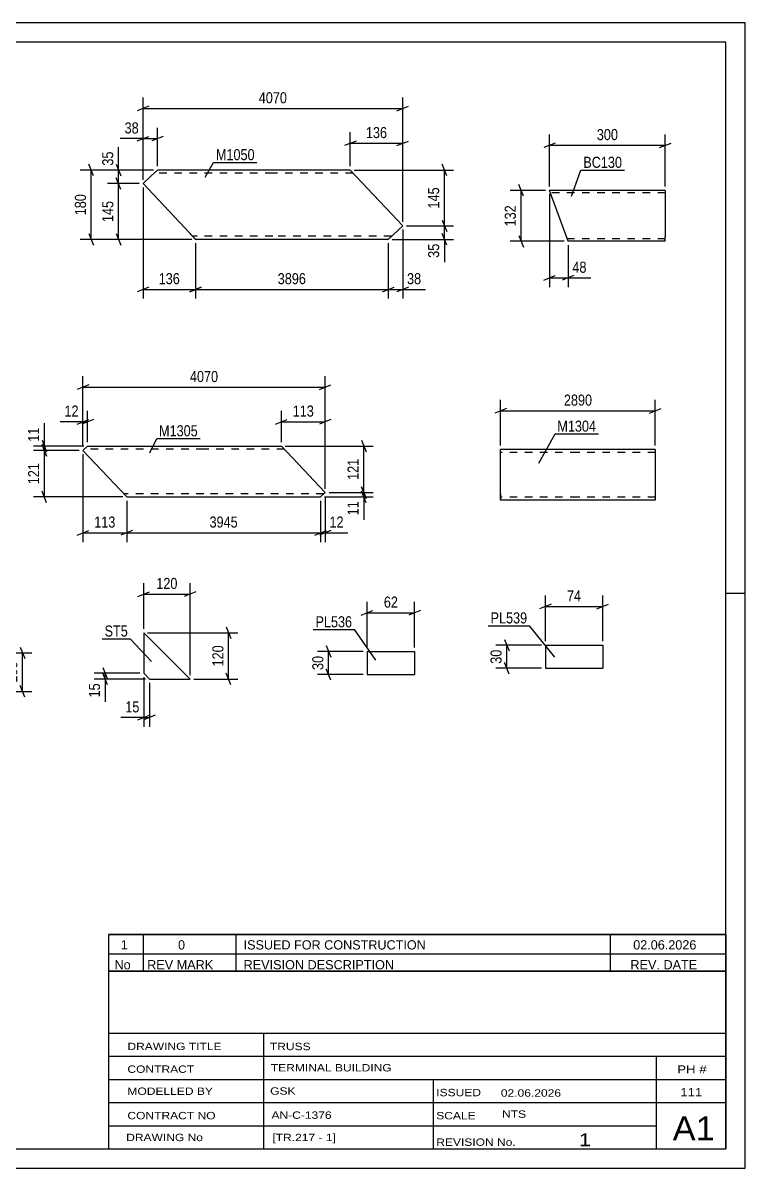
# Model space of a CAD drawing. Header units: millimetres. Extents: x 0 to 420, y 0 to 297.
# Drawn here: x 232.8 to 420, y 0 to 297 of the extents above; entities that cross this region are included whole.
import ezdxf

# ---------------------------------------------------------------- set-up
doc = ezdxf.new("R2010")
doc.units = ezdxf.units.MM
doc.linetypes.add('DXK_LINE_DOT2', pattern=[3.9198, 1.9599, -1.9599])
doc.styles.add('Arial Narrow', font='ARIALN.TTF', dxfattribs={"height": 0.2})

# ---------------------------------------------------------------- blocks, each defined once
blk = doc.blocks.new('Unknown-570388491-1163')
at = {"color": 5, "linetype": 'Continuous'}
for p, q in [((420, 297), (0, 297)), ((420, 0), (420, 297)), ((415, 292), (5, 292)), ((415, 5), (415, 292)), ((420, 149), (415, 149)), ((5, 5), (415, 5)), ((0, 0), (420, 0))]:
    blk.add_line(p, q, dxfattribs=at)
blk = doc.blocks.new('Part-570388491-10305 - 10304')
at = {"color": 2, "linetype": 'Continuous'}
for p, q in [((267.68, 258.85), (265.98, 257.25)), ((297.54, 258.85), (267.68, 258.85)), ((317.64, 258.85), (297.64, 258.85)), ((317.64, 258.85), (331.24, 244.38)), ((265.98, 257.25), (263.93, 255.32)), ((276.03, 242.45), (263.93, 255.32)), ((327.49, 240.85), (331.24, 244.38)), ((277.54, 240.85), (276.03, 242.45)), ((297.54, 240.85), (277.54, 240.85)), ((327.49, 240.85), (297.64, 240.85))]:
    blk.add_line(p, q, dxfattribs=at)
at = {"color": 7, "linetype": 'DXK_LINE_DOT2'}
for p, q in [((267.68, 258.85), (266.63, 257.86)), ((297.54, 258.05), (266.83, 258.05)), ((318.39, 258.05), (297.64, 258.05)), ((277.42, 240.97), (276.03, 242.45)), ((297.54, 241.65), (276.78, 241.65)), ((328.34, 241.65), (297.64, 241.65))]:
    blk.add_line(p, q, dxfattribs=at)
blk = doc.blocks.new('Part-570388491-10263 - 10262')
at = {"color": 2, "linetype": 'Continuous'}
for p, q in [((249.55, 187.26), (248.35, 186.13)), ((249.55, 187.26), (279.7, 187.26)), ((279.8, 187.26), (299.8, 187.26)), ((299.8, 187.26), (311.15, 175.19)), ((248.35, 186.13), (259.7, 174.06)), ((259.7, 174.06), (279.7, 174.06)), ((279.8, 174.06), (309.95, 174.06)), ((311.15, 175.19), (309.95, 174.06))]:
    blk.add_line(p, q, dxfattribs=at)
at = {"color": 7, "linetype": 'DXK_LINE_DOT2'}
for p, q in [((279.7, 186.46), (248.7, 186.46)), ((300.55, 186.46), (279.8, 186.46)), ((279.7, 174.86), (258.95, 174.86)), ((310.8, 174.86), (279.8, 174.86))]:
    blk.add_line(p, q, dxfattribs=at)
blk = doc.blocks.new('Part-570388491-12510 - 12509')
at = {"color": 2, "linetype": 'Continuous'}
for p, q in [((399.3, 253.56), (369.3, 253.56)), ((374.11, 240.36), (369.3, 253.56)), ((399.3, 253.56), (399.3, 253.46)), ((399.3, 253.46), (399.3, 252.36)), ((399.3, 252.36), (399.3, 241.56)), ((399.3, 240.36), (399.3, 241.56)), ((399.3, 240.36), (374.11, 240.36))]:
    blk.add_line(p, q, dxfattribs=at)
at = {"color": 7, "linetype": 'DXK_LINE_DOT2'}
for p, q in [((399.3, 252.96), (369.52, 252.96)), ((399.3, 253.2), (399.3, 252.36)), ((399.3, 240.96), (373.89, 240.96)), ((373.98, 240.71), (374.11, 240.36)), ((399.3, 240.45), (399.3, 240.71)), ((399.3, 240.36), (399.3, 240.45))]:
    blk.add_line(p, q, dxfattribs=at)
blk = doc.blocks.new('Part-570388491-10281 - 10280')
at = {"color": 2, "linetype": 'Continuous'}
for p, q in [((376.63, 186.39), (356.63, 186.39)), ((356.63, 174.79), (356.63, 186.39)), ((396.73, 186.39), (376.73, 186.39)), ((396.73, 186.39), (396.73, 173.19)), ((356.63, 174.79), (356.63, 173.19)), ((376.63, 173.19), (356.63, 173.19)), ((396.73, 173.19), (376.73, 173.19))]:
    blk.add_line(p, q, dxfattribs=at)
at = {"color": 7, "linetype": 'DXK_LINE_DOT2'}
for p, q in [((376.63, 185.59), (356.63, 185.59)), ((396.73, 185.59), (376.73, 185.59)), ((356.63, 173.31), (356.63, 174.79)), ((356.63, 173.99), (356.63, 174.05)), ((376.63, 173.99), (356.63, 173.99)), ((396.73, 173.99), (376.73, 173.99)), ((396.73, 173.99), (396.73, 174.05))]:
    blk.add_line(p, q, dxfattribs=at)
blk = doc.blocks.new('Part-570388491-10363 - 10362')
at = {"color": 2, "linetype": 'Continuous'}
for p, q in [((264.11, 138.84), (264.11, 128.34)), ((264.11, 138.84), (276.11, 126.84)), ((264.11, 128.34), (265.61, 126.84)), ((265.61, 126.84), (276.11, 126.84))]:
    blk.add_line(p, q, dxfattribs=at)
blk = doc.blocks.new('Part-570388491-10425 - 10424')
at = {"color": 2, "linetype": 'Continuous'}
for p, q in [((322.02, 134), (322.02, 128)), ((322.02, 134), (334.33, 134)), ((334.33, 134), (334.33, 128)), ((322.02, 128), (334.33, 128))]:
    blk.add_line(p, q, dxfattribs=at)
blk = doc.blocks.new('Part-570388491-10433 - 10432')
at = {"color": 2, "linetype": 'Continuous'}
for p, q in [((368.22, 135.62), (368.22, 129.62)), ((368.22, 135.62), (383.1, 135.62)), ((383.1, 135.62), (383.1, 129.62)), ((368.22, 129.62), (383.1, 129.62))]:
    blk.add_line(p, q, dxfattribs=at)
blk = doc.blocks.new('StraightDimension-570388491-12635 - 12500')
at = {"color": 7, "linetype": 'Continuous'}
for p, q in [((232.1, 135.13), (233.3, 132.13)), ((222.91, 133.63), (235.1, 133.63)), ((232.7, 123.63), (232.7, 133.63)), ((233.3, 122.13), (232.1, 125.13)), ((219.27, 123.63), (235.1, 123.63))]:
    blk.add_line(p, q, dxfattribs=at)
at = {"color": 0}
blk.add_wipeout([(231.95, 131.97), (227.75, 131.97), (227.75, 125.29), (231.95, 125.29)], dxfattribs=at)
at = {"color": 3, "style": 'Arial Narrow'}
blk.add_text('100', height=2.863, rotation=90.0002, dxfattribs=at).set_placement((231.35, 125.89))
blk = doc.blocks.new('StraightDimension-570388491-12080 - 10304')
at = {"color": 7, "linetype": 'Continuous'}
for p, q in [((266.68, 258.85), (247.63, 258.85)), ((251.08, 257.35), (249.88, 260.35)), ((250.48, 240.85), (250.48, 258.85)), ((276.54, 240.85), (247.63, 240.85)), ((249.88, 242.35), (251.08, 239.35))]:
    blk.add_line(p, q, dxfattribs=at)
at = {"color": 0}
blk.add_wipeout([(249.73, 253.19), (245.53, 253.19), (245.53, 246.51), (249.73, 246.51)], dxfattribs=at)
at = {"color": 3, "style": 'Arial Narrow'}
blk.add_text('180', height=2.863, rotation=90.0002, dxfattribs=at).set_placement((249.13, 247.11))
blk = doc.blocks.new('StraightDimension-570388491-10582 - 10304')
at = {"color": 7, "linetype": 'Continuous'}
for p, q in [((262.43, 266.38), (265.43, 267.58)), ((263.93, 256.32), (263.93, 269.83)), ((269.18, 267.58), (266.18, 266.38)), ((267.68, 259.85), (267.68, 269.83)), ((263.93, 266.98), (267.68, 266.98))]:
    blk.add_line(p, q, dxfattribs=at)
at = {"color": 0}
blk.add_wipeout([(263.4, 267.73), (263.4, 271.93), (258.55, 271.93), (258.55, 267.73)], dxfattribs=at)
at = {"color": 7, "linetype": 'Continuous'}
blk.add_line((263.93, 266.98), (258.02, 266.98), dxfattribs=at)
blk.add_line((263.93, 266.98), (258.02, 266.98), dxfattribs=at)
at = {"color": 3, "style": 'Arial Narrow'}
blk.add_text('38', height=2.863, dxfattribs=at).set_placement((259.15, 268.33))
blk = doc.blocks.new('StraightDimension-570388491-10594 - 10304')
at = {"color": 7, "linetype": 'Continuous'}
for p, q in [((318.64, 258.85), (344.45, 258.85)), ((342.65, 257.35), (341.45, 260.35)), ((342.05, 244.38), (342.05, 258.85)), ((332.24, 244.38), (344.45, 244.38)), ((341.45, 245.88), (342.65, 242.88))]:
    blk.add_line(p, q, dxfattribs=at)
at = {"color": 0}
blk.add_wipeout([(341.3, 254.96), (337.1, 254.96), (337.1, 248.27), (341.3, 248.27)], dxfattribs=at)
at = {"color": 3, "style": 'Arial Narrow'}
blk.add_text('145', height=2.863, rotation=90.0002, dxfattribs=at).set_placement((340.7, 248.87))
blk = doc.blocks.new('StraightDimension-570388491-10586 - 10304')
at = {"color": 7, "linetype": 'Continuous'}
for p, q in [((266.68, 258.85), (254.71, 258.85)), ((256.96, 260.35), (258.16, 257.35)), ((257.56, 255.32), (257.56, 258.85)), ((258.16, 253.82), (256.96, 256.82)), ((262.93, 255.32), (254.71, 255.32))]:
    blk.add_line(p, q, dxfattribs=at)
at = {"color": 0}
blk.add_wipeout([(256.81, 264.23), (252.61, 264.23), (252.61, 259.38), (256.81, 259.38)], dxfattribs=at)
at = {"color": 7, "linetype": 'Continuous'}
blk.add_line((257.56, 258.85), (257.56, 264.76), dxfattribs=at)
blk.add_line((257.56, 258.85), (257.56, 264.76), dxfattribs=at)
at = {"color": 3, "style": 'Arial Narrow'}
blk.add_text('35', height=2.863, rotation=90.0002, dxfattribs=at).set_placement((256.21, 259.98))
blk = doc.blocks.new('StraightDimension-570388491-10578 - 10304')
at = {"color": 7, "linetype": 'Continuous'}
for p, q in [((317.64, 259.85), (317.64, 268.62)), ((331.24, 245.38), (331.24, 268.62)), ((319.14, 266.37), (316.14, 265.17)), ((317.64, 265.77), (331.24, 265.77)), ((329.74, 265.17), (332.74, 266.37))]:
    blk.add_line(p, q, dxfattribs=at)
at = {"color": 0}
blk.add_wipeout([(327.78, 266.52), (327.78, 270.72), (321.1, 270.72), (321.1, 266.52)], dxfattribs=at)
at = {"color": 3, "style": 'Arial Narrow'}
blk.add_text('136', height=2.863, dxfattribs=at).set_placement((321.7, 267.12))
blk = doc.blocks.new('StraightDimension-570388491-10595 - 10304')
at = {"color": 7, "linetype": 'Continuous'}
for p, q in [((332.24, 244.38), (344.45, 244.38)), ((341.45, 245.88), (342.65, 242.88)), ((342.05, 240.85), (342.05, 244.38)), ((328.49, 240.85), (344.45, 240.85)), ((342.65, 239.35), (341.45, 242.35))]:
    blk.add_line(p, q, dxfattribs=at)
at = {"color": 0}
blk.add_wipeout([(341.3, 240.33), (337.1, 240.33), (337.1, 235.47), (341.3, 235.47)], dxfattribs=at)
at = {"color": 7, "linetype": 'Continuous'}
blk.add_line((342.05, 240.85), (342.05, 234.94), dxfattribs=at)
blk.add_line((342.05, 240.85), (342.05, 234.94), dxfattribs=at)
at = {"color": 3, "style": 'Arial Narrow'}
blk.add_text('35', height=2.863, rotation=90.0002, dxfattribs=at).set_placement((340.7, 236.07))
blk = doc.blocks.new('StraightDimension-570388491-10587 - 10304')
at = {"color": 7, "linetype": 'Continuous'}
for p, q in [((258.16, 253.82), (256.96, 256.82)), ((262.93, 255.32), (254.71, 255.32)), ((257.56, 240.85), (257.56, 255.32)), ((276.54, 240.85), (254.71, 240.85)), ((256.96, 242.35), (258.16, 239.35))]:
    blk.add_line(p, q, dxfattribs=at)
at = {"color": 0}
blk.add_wipeout([(256.81, 251.43), (252.61, 251.43), (252.61, 244.74), (256.81, 244.74)], dxfattribs=at)
at = {"color": 3, "style": 'Arial Narrow'}
blk.add_text('145', height=2.863, rotation=90.0002, dxfattribs=at).set_placement((256.21, 245.34))
blk = doc.blocks.new('StraightDimension-570388491-10602 - 10304')
at = {"color": 7, "linetype": 'Continuous'}
for p, q in [((263.93, 256.32), (263.93, 277.66)), ((331.24, 245.38), (331.24, 277.66)), ((265.43, 275.41), (262.43, 274.21)), ((263.93, 274.81), (331.24, 274.81)), ((329.74, 274.21), (332.74, 275.41))]:
    blk.add_line(p, q, dxfattribs=at)
at = {"color": 0}
blk.add_wipeout([(301.84, 275.56), (301.84, 279.76), (293.33, 279.76), (293.33, 275.56)], dxfattribs=at)
at = {"color": 3, "style": 'Arial Narrow'}
blk.add_text('4070', height=2.863, dxfattribs=at).set_placement((293.93, 276.16))
blk = doc.blocks.new('StraightDimension-570388491-12037 - 10304')
at = {"color": 7, "linetype": 'Continuous'}
for p, q in [((331.24, 243.38), (331.24, 225.49)), ((327.49, 239.85), (327.49, 225.49)), ((325.99, 227.29), (328.99, 228.49)), ((327.49, 227.89), (331.24, 227.89)), ((332.74, 228.49), (329.74, 227.29))]:
    blk.add_line(p, q, dxfattribs=at)
at = {"color": 0}
blk.add_wipeout([(336.62, 228.64), (336.62, 232.84), (331.77, 232.84), (331.77, 228.64)], dxfattribs=at)
at = {"color": 7, "linetype": 'Continuous'}
blk.add_line((331.24, 227.89), (337.15, 227.89), dxfattribs=at)
blk.add_line((331.24, 227.89), (337.15, 227.89), dxfattribs=at)
at = {"color": 3, "style": 'Arial Narrow'}
blk.add_text('38', height=2.863, dxfattribs=at).set_placement((332.37, 229.24))
blk = doc.blocks.new('StraightDimension-570388491-12038 - 10304')
at = {"color": 7, "linetype": 'Continuous'}
for p, q in [((277.54, 239.85), (277.54, 225.49)), ((327.49, 239.85), (327.49, 225.49)), ((279.04, 228.49), (276.04, 227.29)), ((277.54, 227.89), (327.49, 227.89)), ((325.99, 227.29), (328.99, 228.49))]:
    blk.add_line(p, q, dxfattribs=at)
at = {"color": 0}
blk.add_wipeout([(306.77, 228.64), (306.77, 232.84), (298.25, 232.84), (298.25, 228.64)], dxfattribs=at)
at = {"color": 3, "style": 'Arial Narrow'}
blk.add_text('3896', height=2.863, dxfattribs=at).set_placement((298.85, 229.24))
blk = doc.blocks.new('StraightDimension-570388491-12039 - 10304')
at = {"color": 7, "linetype": 'Continuous'}
for p, q in [((263.93, 254.32), (263.93, 225.49)), ((277.54, 239.85), (277.54, 225.49)), ((265.43, 228.49), (262.43, 227.29)), ((263.93, 227.89), (277.54, 227.89)), ((276.04, 227.29), (279.04, 228.49))]:
    blk.add_line(p, q, dxfattribs=at)
at = {"color": 0}
blk.add_wipeout([(274.07, 228.64), (274.07, 232.84), (267.39, 232.84), (267.39, 228.64)], dxfattribs=at)
at = {"color": 3, "style": 'Arial Narrow'}
blk.add_text('136', height=2.863, dxfattribs=at).set_placement((267.99, 229.24))
blk = doc.blocks.new('StraightDimension-570388491-10502 - 10262')
at = {"color": 7, "linetype": 'Continuous'}
for p, q in [((248.35, 187.13), (248.35, 205.36)), ((311.15, 176.19), (311.15, 205.36)), ((249.85, 203.11), (246.85, 201.91)), ((248.35, 202.51), (311.15, 202.51)), ((309.65, 201.91), (312.65, 203.11))]:
    blk.add_line(p, q, dxfattribs=at)
at = {"color": 0}
blk.add_wipeout([(284.01, 203.26), (284.01, 207.46), (275.49, 207.46), (275.49, 203.26)], dxfattribs=at)
at = {"color": 3, "style": 'Arial Narrow'}
blk.add_text('4070', height=2.863, dxfattribs=at).set_placement((276.09, 203.86))
blk = doc.blocks.new('StraightDimension-570388491-12190 - 10262')
at = {"color": 7, "linetype": 'Continuous'}
for p, q in [((248.55, 187.26), (235.5, 187.26)), ((237.75, 188.76), (238.95, 185.76)), ((238.95, 184.63), (237.75, 187.63)), ((238.35, 186.13), (238.35, 187.26)), ((247.35, 186.13), (235.5, 186.13))]:
    blk.add_line(p, q, dxfattribs=at)
at = {"color": 0}
blk.add_wipeout([(237.6, 192.64), (233.4, 192.64), (233.4, 187.78), (237.6, 187.78)], dxfattribs=at)
at = {"color": 7, "linetype": 'Continuous'}
blk.add_line((238.35, 187.26), (238.35, 193.16), dxfattribs=at)
blk.add_line((238.35, 187.26), (238.35, 193.16), dxfattribs=at)
at = {"color": 3, "style": 'Arial Narrow'}
blk.add_text('11', height=2.863, rotation=90.0002, dxfattribs=at).set_placement((237, 188.38))
blk = doc.blocks.new('StraightDimension-570388491-12191 - 10262')
at = {"color": 7, "linetype": 'Continuous'}
for p, q in [((237.75, 187.63), (238.95, 184.63)), ((247.35, 186.13), (235.5, 186.13)), ((238.35, 174.06), (238.35, 186.13)), ((238.95, 172.56), (237.75, 175.56)), ((258.7, 174.06), (235.5, 174.06))]:
    blk.add_line(p, q, dxfattribs=at)
at = {"color": 0}
blk.add_wipeout([(237.6, 183.43), (233.4, 183.43), (233.4, 176.75), (237.6, 176.75)], dxfattribs=at)
at = {"color": 3, "style": 'Arial Narrow'}
blk.add_text('121', height=2.863, rotation=90.0002, dxfattribs=at).set_placement((237, 177.35))
blk = doc.blocks.new('StraightDimension-570388491-10478 - 10262')
at = {"color": 7, "linetype": 'Continuous'}
for p, q in [((299.8, 188.26), (299.8, 196.41)), ((311.15, 176.19), (311.15, 196.41)), ((298.3, 192.96), (301.3, 194.16)), ((299.8, 193.56), (311.15, 193.56)), ((312.65, 194.16), (309.65, 192.96))]:
    blk.add_line(p, q, dxfattribs=at)
at = {"color": 0}
blk.add_wipeout([(308.82, 194.31), (308.82, 198.51), (302.13, 198.51), (302.13, 194.31)], dxfattribs=at)
at = {"color": 3, "style": 'Arial Narrow'}
blk.add_text('113', height=2.863, dxfattribs=at).set_placement((302.73, 194.91))
blk = doc.blocks.new('StraightDimension-570388491-10482 - 10262')
at = {"color": 7, "linetype": 'Continuous'}
for p, q in [((248.35, 187.13), (248.35, 196.41)), ((249.55, 188.26), (249.55, 196.41)), ((246.85, 192.96), (249.85, 194.16)), ((251.05, 194.16), (248.05, 192.96)), ((248.35, 193.56), (249.55, 193.56))]:
    blk.add_line(p, q, dxfattribs=at)
at = {"color": 0}
blk.add_wipeout([(247.82, 194.31), (247.82, 198.51), (242.97, 198.51), (242.97, 194.31)], dxfattribs=at)
at = {"color": 7, "linetype": 'Continuous'}
blk.add_line((248.35, 193.56), (242.44, 193.56), dxfattribs=at)
blk.add_line((248.35, 193.56), (242.44, 193.56), dxfattribs=at)
at = {"color": 3, "style": 'Arial Narrow'}
blk.add_text('12', height=2.863, dxfattribs=at).set_placement((243.57, 194.91))
blk = doc.blocks.new('StraightDimension-570388491-12227 - 10262')
at = {"color": 7, "linetype": 'Continuous'}
for p, q in [((300.8, 187.26), (323.55, 187.26)), ((320.55, 188.76), (321.75, 185.76)), ((321.15, 175.19), (321.15, 187.26)), ((321.75, 173.69), (320.55, 176.69)), ((312.15, 175.19), (323.55, 175.19))]:
    blk.add_line(p, q, dxfattribs=at)
at = {"color": 0}
blk.add_wipeout([(320.4, 184.57), (316.2, 184.57), (316.2, 177.88), (320.4, 177.88)], dxfattribs=at)
at = {"color": 3, "style": 'Arial Narrow'}
blk.add_text('121', height=2.863, rotation=90.0002, dxfattribs=at).set_placement((319.8, 178.48))
blk = doc.blocks.new('StraightDimension-570388491-12228 - 10262')
at = {"color": 7, "linetype": 'Continuous'}
for p, q in [((320.55, 176.69), (321.75, 173.69)), ((321.75, 172.56), (320.55, 175.56)), ((310.95, 174.06), (323.55, 174.06)), ((312.15, 175.19), (323.55, 175.19)), ((321.15, 174.06), (321.15, 175.19))]:
    blk.add_line(p, q, dxfattribs=at)
at = {"color": 0}
blk.add_wipeout([(320.4, 173.53), (316.2, 173.53), (316.2, 168.68), (320.4, 168.68)], dxfattribs=at)
at = {"color": 7, "linetype": 'Continuous'}
blk.add_line((321.15, 174.06), (321.15, 168.15), dxfattribs=at)
blk.add_line((321.15, 174.06), (321.15, 168.15), dxfattribs=at)
at = {"color": 3, "style": 'Arial Narrow'}
blk.add_text('11', height=2.863, rotation=90.0002, dxfattribs=at).set_placement((319.8, 169.28))
blk = doc.blocks.new('StraightDimension-570388491-12316 - 10262')
at = {"color": 7, "linetype": 'Continuous'}
for p, q in [((309.95, 173.06), (309.95, 162.37)), ((311.15, 174.19), (311.15, 162.37)), ((308.45, 164.17), (311.45, 165.37)), ((312.65, 165.37), (309.65, 164.17)), ((309.95, 164.77), (311.15, 164.77))]:
    blk.add_line(p, q, dxfattribs=at)
at = {"color": 0}
blk.add_wipeout([(316.53, 165.52), (316.53, 169.72), (311.67, 169.72), (311.67, 165.52)], dxfattribs=at)
at = {"color": 7, "linetype": 'Continuous'}
blk.add_line((311.15, 164.77), (317.05, 164.77), dxfattribs=at)
blk.add_line((311.15, 164.77), (317.05, 164.77), dxfattribs=at)
at = {"color": 3, "style": 'Arial Narrow'}
blk.add_text('12', height=2.863, dxfattribs=at).set_placement((312.27, 166.12))
blk = doc.blocks.new('StraightDimension-570388491-12317 - 10262')
at = {"color": 7, "linetype": 'Continuous'}
for p, q in [((259.7, 173.06), (259.7, 162.37)), ((309.95, 173.06), (309.95, 162.37)), ((261.2, 165.37), (258.2, 164.17)), ((259.7, 164.77), (309.95, 164.77)), ((308.45, 164.17), (311.45, 165.37))]:
    blk.add_line(p, q, dxfattribs=at)
at = {"color": 0}
blk.add_wipeout([(289.08, 165.52), (289.08, 169.72), (280.57, 169.72), (280.57, 165.52)], dxfattribs=at)
at = {"color": 3, "style": 'Arial Narrow'}
blk.add_text('3945', height=2.863, dxfattribs=at).set_placement((281.17, 166.12))
blk = doc.blocks.new('StraightDimension-570388491-12318 - 10262')
at = {"color": 7, "linetype": 'Continuous'}
for p, q in [((248.35, 185.13), (248.35, 162.37)), ((259.7, 173.06), (259.7, 162.37)), ((246.85, 164.17), (249.85, 165.37)), ((248.35, 164.77), (259.7, 164.77)), ((261.2, 165.37), (258.2, 164.17))]:
    blk.add_line(p, q, dxfattribs=at)
at = {"color": 0}
blk.add_wipeout([(257.37, 165.52), (257.37, 169.72), (250.68, 169.72), (250.68, 165.52)], dxfattribs=at)
at = {"color": 3, "style": 'Arial Narrow'}
blk.add_text('113', height=2.863, dxfattribs=at).set_placement((251.28, 166.12))
blk = doc.blocks.new('StraightDimension-570388491-12686 - 12509')
at = {"color": 7, "linetype": 'Continuous'}
for p, q in [((368.3, 253.56), (359.07, 253.56)), ((362.52, 252.06), (361.32, 255.06)), ((361.92, 240.36), (361.92, 253.56)), ((361.32, 241.86), (362.52, 238.86)), ((373.11, 240.36), (359.07, 240.36))]:
    blk.add_line(p, q, dxfattribs=at)
at = {"color": 0}
blk.add_wipeout([(361.17, 250.3), (356.97, 250.3), (356.97, 243.61), (361.17, 243.61)], dxfattribs=at)
at = {"color": 3, "style": 'Arial Narrow'}
blk.add_text('132', height=2.863, rotation=90.0002, dxfattribs=at).set_placement((360.57, 244.21))
blk = doc.blocks.new('StraightDimension-570388491-12667 - 12509')
at = {"color": 7, "linetype": 'Continuous'}
for p, q in [((369.3, 254.56), (369.3, 268.1)), ((399.3, 254.56), (399.3, 268.1)), ((370.8, 265.85), (367.8, 264.65)), ((369.3, 265.25), (399.3, 265.25)), ((397.8, 264.65), (400.8, 265.85))]:
    blk.add_line(p, q, dxfattribs=at)
at = {"color": 0}
blk.add_wipeout([(387.65, 266), (387.65, 270.2), (380.96, 270.2), (380.96, 266)], dxfattribs=at)
at = {"color": 3, "style": 'Arial Narrow'}
blk.add_text('300', height=2.863, dxfattribs=at).set_placement((381.56, 266.6))
blk = doc.blocks.new('StraightDimension-570388491-12711 - 12509')
at = {"color": 7, "linetype": 'Continuous'}
for p, q in [((369.3, 252.56), (369.3, 228.46)), ((374.11, 239.36), (374.11, 228.46)), ((367.8, 230.26), (370.8, 231.46)), ((369.3, 230.86), (374.11, 230.86)), ((375.61, 231.46), (372.61, 230.26))]:
    blk.add_line(p, q, dxfattribs=at)
at = {"color": 0}
blk.add_wipeout([(379.49, 231.61), (379.49, 235.81), (374.63, 235.81), (374.63, 231.61)], dxfattribs=at)
at = {"color": 7, "linetype": 'Continuous'}
blk.add_line((374.11, 230.86), (380.01, 230.86), dxfattribs=at)
blk.add_line((374.11, 230.86), (380.01, 230.86), dxfattribs=at)
at = {"color": 3, "style": 'Arial Narrow'}
blk.add_text('48', height=2.863, dxfattribs=at).set_placement((375.23, 232.21))
blk = doc.blocks.new('StraightDimension-570388491-10536 - 10280')
at = {"color": 7, "linetype": 'Continuous'}
for p, q in [((356.63, 187.39), (356.63, 199.24)), ((396.73, 187.39), (396.73, 199.24)), ((358.13, 196.99), (355.13, 195.79)), ((356.63, 196.39), (396.73, 196.39)), ((395.23, 195.79), (398.23, 196.99))]:
    blk.add_line(p, q, dxfattribs=at)
at = {"color": 0}
blk.add_wipeout([(380.94, 197.14), (380.94, 201.34), (372.43, 201.34), (372.43, 197.14)], dxfattribs=at)
at = {"color": 3, "style": 'Arial Narrow'}
blk.add_text('2890', height=2.863, dxfattribs=at).set_placement((373.03, 197.74))
blk = doc.blocks.new('StraightDimension-570388491-10678 - 10362')
at = {"color": 7, "linetype": 'Continuous'}
for p, q in [((263.11, 128.34), (251.26, 128.34)), ((253.51, 129.84), (254.71, 126.84)), ((254.71, 125.34), (253.51, 128.34)), ((254.11, 126.84), (254.11, 128.34)), ((264.61, 126.84), (251.26, 126.84))]:
    blk.add_line(p, q, dxfattribs=at)
at = {"color": 0}
blk.add_wipeout([(253.36, 126.32), (249.16, 126.32), (249.16, 121.46), (253.36, 121.46)], dxfattribs=at)
at = {"color": 7, "linetype": 'Continuous'}
blk.add_line((254.11, 126.84), (254.11, 120.94), dxfattribs=at)
blk.add_line((254.11, 126.84), (254.11, 120.94), dxfattribs=at)
at = {"color": 3, "style": 'Arial Narrow'}
blk.add_text('15', height=2.863, rotation=90.0002, dxfattribs=at).set_placement((252.76, 122.06))
blk = doc.blocks.new('StraightDimension-570388491-10670 - 10362')
at = {"color": 7, "linetype": 'Continuous'}
for p, q in [((264.11, 127.34), (264.11, 114.44)), ((265.61, 125.84), (265.61, 114.44)), ((262.61, 116.24), (265.61, 117.44)), ((267.11, 117.44), (264.11, 116.24)), ((264.11, 116.84), (265.61, 116.84))]:
    blk.add_line(p, q, dxfattribs=at)
at = {"color": 0}
blk.add_wipeout([(263.59, 117.59), (263.59, 121.79), (258.73, 121.79), (258.73, 117.59)], dxfattribs=at)
at = {"color": 7, "linetype": 'Continuous'}
blk.add_line((264.11, 116.84), (258.21, 116.84), dxfattribs=at)
blk.add_line((264.11, 116.84), (258.21, 116.84), dxfattribs=at)
at = {"color": 3, "style": 'Arial Narrow'}
blk.add_text('15', height=2.863, dxfattribs=at).set_placement((259.33, 118.19))
blk = doc.blocks.new('StraightDimension-570388491-10682 - 10362')
at = {"color": 7, "linetype": 'Continuous'}
for p, q in [((285.51, 140.34), (286.71, 137.34)), ((265.11, 138.84), (288.51, 138.84)), ((286.11, 126.84), (286.11, 138.84)), ((286.71, 125.34), (285.51, 128.34)), ((277.11, 126.84), (288.51, 126.84))]:
    blk.add_line(p, q, dxfattribs=at)
at = {"color": 0}
blk.add_wipeout([(285.36, 136.19), (281.16, 136.19), (281.16, 129.5), (285.36, 129.5)], dxfattribs=at)
at = {"color": 3, "style": 'Arial Narrow'}
blk.add_text('120', height=2.863, rotation=90.0002, dxfattribs=at).set_placement((284.76, 130.1))
blk = doc.blocks.new('StraightDimension-570388491-10674 - 10362')
at = {"color": 7, "linetype": 'Continuous'}
for p, q in [((264.11, 139.84), (264.11, 151.69)), ((276.11, 127.84), (276.11, 151.69)), ((262.61, 148.24), (265.61, 149.44)), ((264.11, 148.84), (276.11, 148.84)), ((277.61, 149.44), (274.61, 148.24))]:
    blk.add_line(p, q, dxfattribs=at)
at = {"color": 0}
blk.add_wipeout([(273.45, 149.59), (273.45, 153.79), (266.77, 153.79), (266.77, 149.59)], dxfattribs=at)
at = {"color": 3, "style": 'Arial Narrow'}
blk.add_text('120', height=2.863, dxfattribs=at).set_placement((267.37, 150.19))
blk = doc.blocks.new('StraightDimension-570388491-10774 - 10424')
at = {"color": 7, "linetype": 'Continuous'}
for p, q in [((322.02, 135), (322.02, 146.85)), ((334.33, 135), (334.33, 146.85)), ((320.52, 143.4), (323.52, 144.6)), ((322.02, 144), (334.33, 144)), ((335.83, 144.6), (332.83, 143.4))]:
    blk.add_line(p, q, dxfattribs=at)
at = {"color": 0}
blk.add_wipeout([(330.6, 144.75), (330.6, 148.95), (325.75, 148.95), (325.75, 144.75)], dxfattribs=at)
at = {"color": 3, "style": 'Arial Narrow'}
blk.add_text('62', height=2.863, dxfattribs=at).set_placement((326.35, 145.35))
blk = doc.blocks.new('StraightDimension-570388491-10770 - 10424')
at = {"color": 7, "linetype": 'Continuous'}
for p, q in [((321.02, 134), (309.17, 134)), ((311.42, 135.5), (312.62, 132.5)), ((312.02, 128), (312.02, 134)), ((321.02, 128), (309.17, 128)), ((312.62, 126.5), (311.42, 129.5))]:
    blk.add_line(p, q, dxfattribs=at)
at = {"color": 0}
blk.add_wipeout([(311.27, 133.43), (307.07, 133.43), (307.07, 128.58), (311.27, 128.58)], dxfattribs=at)
at = {"color": 3, "style": 'Arial Narrow'}
blk.add_text('30', height=2.863, rotation=90.0002, dxfattribs=at).set_placement((310.67, 129.18))
blk = doc.blocks.new('StraightDimension-570388491-10778 - 10432')
at = {"color": 7, "linetype": 'Continuous'}
for p, q in [((357.62, 137.12), (358.82, 134.12)), ((367.22, 135.62), (355.37, 135.62)), ((358.22, 129.62), (358.22, 135.62)), ((358.82, 128.12), (357.62, 131.12)), ((367.22, 129.62), (355.37, 129.62))]:
    blk.add_line(p, q, dxfattribs=at)
at = {"color": 0}
blk.add_wipeout([(357.47, 135.05), (353.27, 135.05), (353.27, 130.19), (357.47, 130.19)], dxfattribs=at)
at = {"color": 3, "style": 'Arial Narrow'}
blk.add_text('30', height=2.863, rotation=90.0002, dxfattribs=at).set_placement((356.87, 130.79))
blk = doc.blocks.new('StraightDimension-570388491-10782 - 10432')
at = {"color": 7, "linetype": 'Continuous'}
for p, q in [((369.72, 146.22), (366.72, 145.02)), ((368.22, 136.62), (368.22, 148.47)), ((368.22, 145.62), (383.1, 145.62)), ((381.6, 145.02), (384.6, 146.22)), ((383.1, 136.62), (383.1, 148.47))]:
    blk.add_line(p, q, dxfattribs=at)
at = {"color": 0}
blk.add_wipeout([(378.09, 146.37), (378.09, 150.57), (373.23, 150.57), (373.23, 146.37)], dxfattribs=at)
at = {"color": 3, "style": 'Arial Narrow'}
blk.add_text('74', height=2.863, dxfattribs=at).set_placement((373.83, 146.97))
blk = doc.blocks.new('Unknown-570388491-12784')
at = {"color": 7, "linetype": 'Continuous'}
for p, q in [((255, 60.55), (415, 60.55)), ((415, 60.55), (255, 60.55)), ((255, 60.55), (255, 55.55)), ((264, 60.55), (264, 55.55)), ((288, 60.55), (288, 55.55)), ((385, 60.55), (385, 55.55)), ((415, 60.55), (415, 55.55)), ((255, 55.55), (415, 55.55)), ((255, 55.55), (255, 51.05)), ((255, 55.55), (415, 55.55)), ((264, 55.55), (264, 51.05)), ((288, 55.55), (288, 51.05)), ((385, 55.55), (385, 51.05)), ((415, 55.55), (415, 51.05)), ((415, 51.05), (255, 51.05))]:
    blk.add_line(p, q, dxfattribs=at)
at = {"color": 7, "linetype": 'Continuous', "style": 'Arial Narrow'}
for s, height, width, p in [('1', 2.39, 1.196471, (258.16, 56.7)), ('0', 2.39, 1.196471, (273, 56.7)), ('ISSUED FOR CONSTRUCTION', 2.3861, 1.196471, (290, 56.7)), ('02.06.2026', 2.386, 1.196471, (391, 56.7)), ('No', 2.386, 1.2, (256.54, 51.55)), ('REV MARK', 2.386, 1.2, (265, 51.55)), ('REVISION DESCRIPTION', 2.3861, 1.2, (290, 51.55)), ('REV. DATE', 2.386, 1.2, (390.28, 51.55))]:
    blk.add_text(s, height=height, dxfattribs=dict(at, width=width)).set_placement(p)
blk = doc.blocks.new('Unknown-570388491-12783')
at = {"color": 7, "linetype": 'Continuous'}
for p, q in [((255, 51.05), (255, 5)), ((255, 51.05), (415, 51.05)), ((415, 51), (415, 5)), ((255, 35), (415, 35)), ((295.14, 35), (295.14, 5)), ((255, 29), (415, 29)), ((397, 5.05), (397, 29.05)), ((255, 23), (415, 23)), ((339.14, 23), (339.14, 5)), ((255, 17), (415, 17)), ((255, 11), (397, 11)), ((255, 5), (415, 5))]:
    blk.add_line(p, q, dxfattribs=at)
at = {"color": 7, "style": 'Arial Narrow'}
for s, height, width, p in [('DRAWING TITLE', 1.9089, 1.425378, (259.88, 30.61)), ('TRUSS', 1.909, 1.425378, (296.81, 30.59)), ('TERMINAL BUILDING', 1.9089, 1.425378, (297.06, 25.07)), ('CONTRACT', 1.909, 1.425378, (259.88, 24.71)), ('MODELLED BY', 1.9089, 1.425378, (259.88, 18.98)), ('GSK', 1.909, 1.425378, (296.88, 19.04)), ('ISSUED', 1.909, 1.425378, (339.94, 18.64)), ('02.06.2026', 1.909, 1.425378, (356.69, 18.52)), ('CONTRACT NO', 1.9089, 1.425378, (259.88, 12.66)), ('AN-C-1376', 1.909, 1.425378, (297.23, 12.78)), ('SCALE', 1.909, 1.425378, (339.94, 12.65)), ('A1', 6.204, 1.25, (401.24, 7.2)), ('DRAWING No', 1.909, 1.425378, (259.56, 7)), ('[TR.217 - 1]', 1.9089, 1.425378, (297.46, 6.99)), ('1', 3.34, 1.5, (376.91, 5.68)), ('REVISION No.', 1.9089, 1.425378, (339.94, 5.77))]:
    blk.add_text(s, height=height, dxfattribs=dict(at, width=width)).set_placement(p)
at = {"color": 7, "linetype": 'Continuous', "style": 'Arial Narrow'}
for s, height, width, p in [('PH #', 2.1, 1.42538, (402.4, 24.55)), ('111', 2.1, 1.42538, (403.19, 18.65)), ('NTS', 1.909, 1.425378, (357, 13.05))]:
    blk.add_text(s, height=height, dxfattribs=dict(at, width=width)).set_placement(p)
blk = doc.blocks.new('Mark-570388491-10797 - 10304')
at = {"color": 0}
blk.add_wipeout([(292.87, 261.4), (292.87, 264.4), (282.82, 264.4), (282.82, 261.4)], dxfattribs=at)
blk.add_wipeout([(292.87, 261.4), (292.87, 264.4), (282.82, 264.4), (282.82, 261.4)], dxfattribs=at)
at = {"color": 30, "linetype": 'Continuous'}
for p, q in [((280.06, 257.03), (282.22, 260.8)), ((282.22, 260.8), (293.47, 260.8))]:
    blk.add_line(p, q, dxfattribs=at)
at = {"color": 3, "style": 'Arial Narrow'}
blk.add_text('M1050', height=2.863, dxfattribs=at).set_placement((282.82, 261.4))
blk = doc.blocks.new('Mark-570388491-10785 - 10262')
at = {"color": 0}
blk.add_wipeout([(278.13, 189.78), (278.13, 192.78), (268.08, 192.78), (268.08, 189.78)], dxfattribs=at)
blk.add_wipeout([(278.13, 189.78), (278.13, 192.78), (268.08, 192.78), (268.08, 189.78)], dxfattribs=at)
at = {"color": 30, "linetype": 'Continuous'}
for p, q in [((265.7, 185.49), (267.48, 189.18)), ((267.48, 189.18), (278.73, 189.18))]:
    blk.add_line(p, q, dxfattribs=at)
at = {"color": 3, "style": 'Arial Narrow'}
blk.add_text('M1305', height=2.863, dxfattribs=at).set_placement((268.08, 189.78))
blk = doc.blocks.new('Mark-570388491-12677 - 12509')
at = {"color": 0}
blk.add_wipeout([(388.11, 259.41), (388.11, 262.41), (378.06, 262.41), (378.06, 259.41)], dxfattribs=at)
blk.add_wipeout([(388.11, 259.41), (388.11, 262.41), (378.06, 262.41), (378.06, 259.41)], dxfattribs=at)
at = {"color": 30, "linetype": 'Continuous'}
for p, q in [((375, 252.08), (377.46, 258.81)), ((377.46, 258.81), (388.71, 258.81))]:
    blk.add_line(p, q, dxfattribs=at)
at = {"color": 3, "style": 'Arial Narrow'}
blk.add_text('BC130', height=2.863, dxfattribs=at).set_placement((378.06, 259.41))
blk = doc.blocks.new('Mark-570388491-10791 - 10280')
at = {"color": 0}
blk.add_wipeout([(381.38, 190.99), (381.38, 193.99), (371.33, 193.99), (371.33, 190.99)], dxfattribs=at)
blk.add_wipeout([(381.38, 190.99), (381.38, 193.99), (371.33, 193.99), (371.33, 190.99)], dxfattribs=at)
at = {"color": 30, "linetype": 'Continuous'}
for p, q in [((366.5, 182.78), (370.73, 190.39)), ((370.73, 190.39), (381.98, 190.39))]:
    blk.add_line(p, q, dxfattribs=at)
at = {"color": 3, "style": 'Arial Narrow'}
blk.add_text('M1304', height=2.863, dxfattribs=at).set_placement((371.33, 190.99))
blk = doc.blocks.new('Mark-570388491-10813 - 10362')
at = {"color": 0}
blk.add_wipeout([(259.99, 137.86), (259.99, 140.86), (253.96, 140.86), (253.96, 137.86)], dxfattribs=at)
blk.add_wipeout([(259.99, 137.86), (259.99, 140.86), (253.96, 140.86), (253.96, 137.86)], dxfattribs=at)
at = {"color": 30, "linetype": 'Continuous'}
for p in [(253.36, 137.26), (266.1, 131.38)]:
    blk.add_line(p, (260.59, 137.26), dxfattribs=at)
at = {"color": 3, "style": 'Arial Narrow'}
blk.add_text('ST5', height=2.863, dxfattribs=at).set_placement((253.96, 137.86))
blk = doc.blocks.new('Mark-570388491-10830 - 10424')
at = {"color": 0}
blk.add_wipeout([(318.13, 140.25), (318.13, 143.25), (308.63, 143.25), (308.63, 140.25)], dxfattribs=at)
blk.add_wipeout([(318.13, 140.25), (318.13, 143.25), (308.63, 143.25), (308.63, 140.25)], dxfattribs=at)
at = {"color": 30, "linetype": 'Continuous'}
for p in [(308.03, 139.65), (324.25, 131.7)]:
    blk.add_line(p, (318.73, 139.65), dxfattribs=at)
at = {"color": 3, "style": 'Arial Narrow'}
blk.add_text('PL536', height=2.863, dxfattribs=at).set_placement((308.63, 140.25))
blk = doc.blocks.new('Mark-570388491-10833 - 10432')
at = {"color": 0}
blk.add_wipeout([(363.52, 141.26), (363.52, 144.26), (354.02, 144.26), (354.02, 141.26)], dxfattribs=at)
blk.add_wipeout([(363.52, 141.26), (363.52, 144.26), (354.02, 144.26), (354.02, 141.26)], dxfattribs=at)
at = {"color": 30, "linetype": 'Continuous'}
for p in [(353.42, 140.66), (370.7, 132.51)]:
    blk.add_line(p, (364.12, 140.66), dxfattribs=at)
at = {"color": 3, "style": 'Arial Narrow'}
blk.add_text('PL539', height=2.863, dxfattribs=at).set_placement((354.02, 141.26))

msp = doc.modelspace()

# ---------------------------------------------------------------- block references
for name in ['Unknown-570388491-1163', 'Part-570388491-10305 - 10304', 'Part-570388491-12510 - 12509', 'Part-570388491-10263 - 10262', 'Part-570388491-10281 - 10280', 'Part-570388491-10363 - 10362', 'Part-570388491-10425 - 10424', 'Part-570388491-10433 - 10432', 'Unknown-570388491-12784', 'Unknown-570388491-12783']:
    msp.add_blockref(name, (0, 0))

# ---------------------------------------------------------------- next in the draw order: block references
for name in ['StraightDimension-570388491-12080 - 10304', 'StraightDimension-570388491-10594 - 10304', 'StraightDimension-570388491-12686 - 12509', 'StraightDimension-570388491-10502 - 10262', 'StraightDimension-570388491-10536 - 10280', 'StraightDimension-570388491-10774 - 10424', 'StraightDimension-570388491-10778 - 10432', 'StraightDimension-570388491-12635 - 12500', 'StraightDimension-570388491-10678 - 10362']:
    msp.add_blockref(name, (0, 0))

# ---------------------------------------------------------------- next in the draw order: block references
for name in ['StraightDimension-570388491-10582 - 10304', 'StraightDimension-570388491-10578 - 10304', 'StraightDimension-570388491-12667 - 12509', 'StraightDimension-570388491-12711 - 12509', 'StraightDimension-570388491-10478 - 10262', 'StraightDimension-570388491-12190 - 10262', 'Mark-570388491-10791 - 10280', 'Mark-570388491-10785 - 10262', 'StraightDimension-570388491-10782 - 10432', 'StraightDimension-570388491-10770 - 10424', 'StraightDimension-570388491-10670 - 10362']:
    msp.add_blockref(name, (0, 0))

# ---------------------------------------------------------------- next in the draw order: block references
for name in ['StraightDimension-570388491-10586 - 10304', 'Mark-570388491-12677 - 12509', 'StraightDimension-570388491-10595 - 10304', 'StraightDimension-570388491-12191 - 10262', 'StraightDimension-570388491-12227 - 10262', 'Mark-570388491-10830 - 10424', 'Mark-570388491-10833 - 10432', 'StraightDimension-570388491-10682 - 10362']:
    msp.add_blockref(name, (0, 0))

# ---------------------------------------------------------------- next in the draw order: block references
for name in ['StraightDimension-570388491-10587 - 10304', 'StraightDimension-570388491-12037 - 10304', 'StraightDimension-570388491-10482 - 10262', 'StraightDimension-570388491-12228 - 10262', 'StraightDimension-570388491-10674 - 10362']:
    msp.add_blockref(name, (0, 0))

# ---------------------------------------------------------------- next in the draw order: block references
for name in ['StraightDimension-570388491-10602 - 10304', 'StraightDimension-570388491-12038 - 10304', 'StraightDimension-570388491-12316 - 10262', 'Mark-570388491-10813 - 10362']:
    msp.add_blockref(name, (0, 0))

# ---------------------------------------------------------------- next in the draw order: block references
for name in ['Mark-570388491-10797 - 10304', 'StraightDimension-570388491-12039 - 10304', 'StraightDimension-570388491-12317 - 10262']:
    msp.add_blockref(name, (0, 0))

# ---------------------------------------------------------------- next in the draw order: block references
msp.add_blockref('StraightDimension-570388491-12318 - 10262', (0, 0))

doc.saveas('drawing.dxf')
